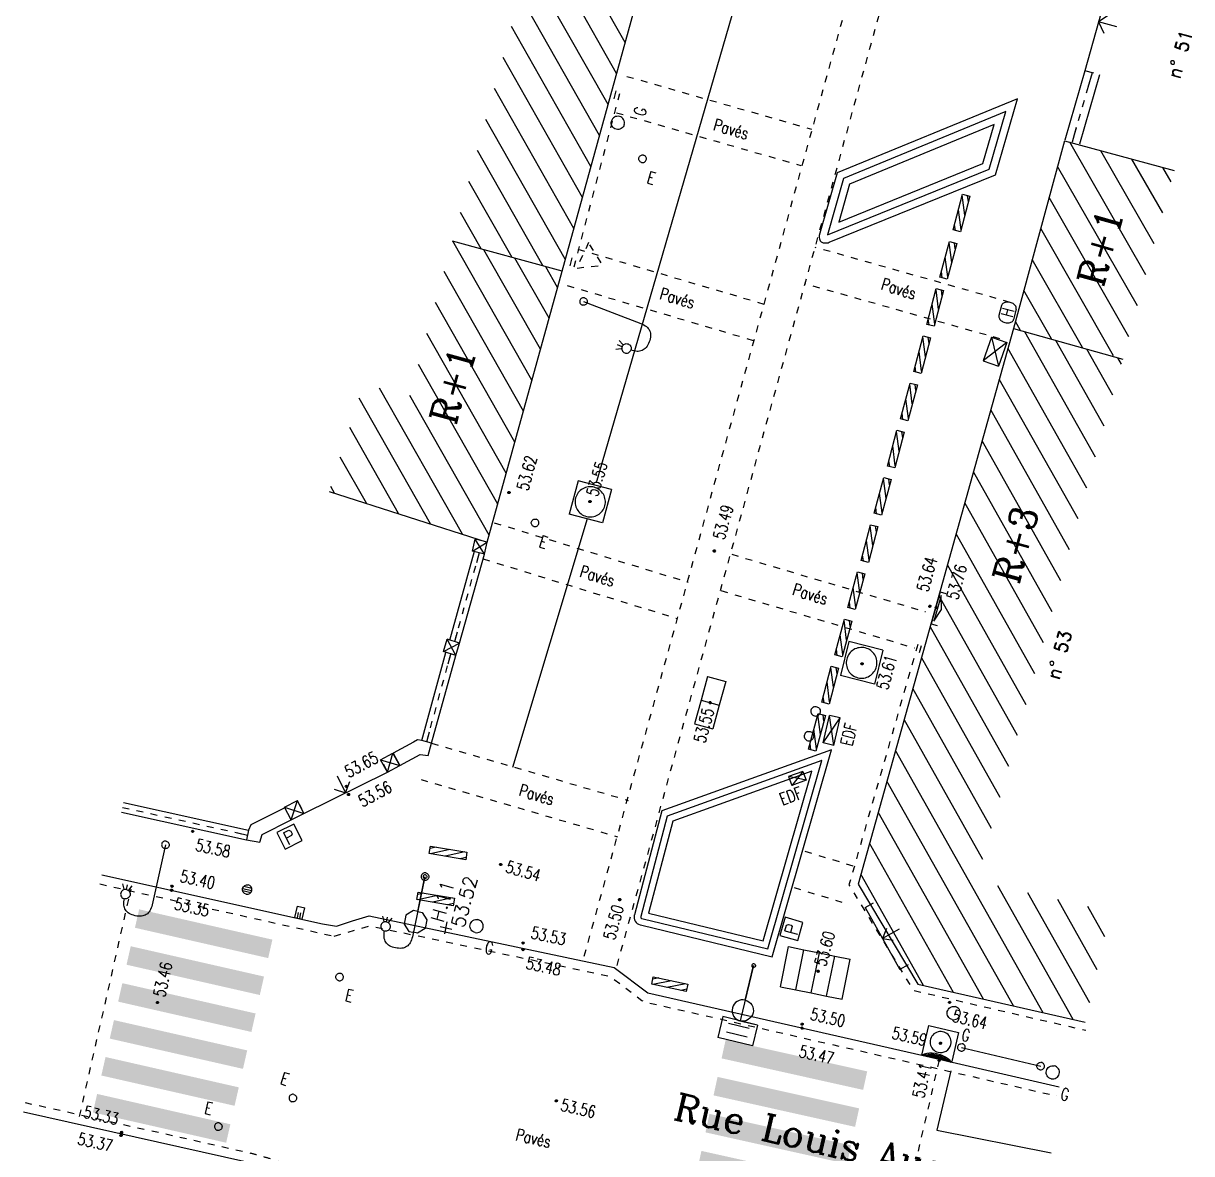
# Model space of a CAD drawing. Extents: x 661720 to 661930, y 6866381 to 6866956.
# Drawn here: x 661824.17 to 661855.01, y 6866819.31 to 6866849.16 of the extents above; entities that cross this region are included whole.
import ezdxf
from ezdxf.enums import TextEntityAlignment as Align

# ---------------------------------------------------------------- set-up
doc = ezdxf.new("R2010")
doc.units = 0
for name, pattern in [('CONTINU', [0]), ('JSI_MCL0', [1, 0.5, 0.5]), ('JSI_TCO', [1, 0.5, 0.5]), ('JSI_TCO2', [1, 0.5, 0.5]), ('JSI_TIC', [0.2, 0.08, 0.01, -0.1, 0.01])]:
    doc.linetypes.add(name, pattern=pattern)
doc.layers.get('0').update_dxf_attribs({"linetype": 'CONTINUOUS'})
for name, color, linetype in [('ALTI', 140, 'CONTINUOUS'), ('BATI', 6, 'CONTINUOUS'), ('BORDURE', 7, 'CONTINU'), ('GENIE_CIVIL', 7, 'CONTINUOUS'), ('HACHURE', 7, 'CONTINUOUS'), ('LIMITE', 7, 'CONTINUOUS'), ('MARQUAGE', 7, 'CONTINUOUS'), ('MOB', 6, 'CONTINUOUS'), ('NUMEROS', 1, 'CONTINUOUS'), ('OBJASS', 22, 'CONTINUOUS'), ('OBJDIVERS', 104, 'CONTINUOUS'), ('OBJEAU', 4, 'CONTINUOUS'), ('OBJEDF', 240, 'CONTINUOUS'), ('OBJEP', 220, 'CONTINUOUS'), ('OBJGAZ', 30, 'CONTINUOUS'), ('OBJTELECOM', 3, 'CONTINUOUS'), ('POINTS-POLYGO', 7, 'CONTINUOUS'), ('POLYGO', 240, 'CONTINUOUS'), ('SIGNAL', 6, 'CONTINUOUS'), ('TEXTE', 7, 'CONTINUOUS'), ('VOIRIE', 7, 'CONTINUOUS'), ('Z', 4, 'CONTINUOUS')]:
    doc.layers.add(name, color=color, linetype=linetype)
doc.styles.add('36-2', font='romans.shx', dxfattribs={"height": 0.36})
doc.styles.add('5-2', font='romand.shx', dxfattribs={"height": 0.35})
doc.styles.add('7-2', font='romanc.shx', dxfattribs={"height": 0.7})
doc.styles.add('ROMANS', font='romans.shx', dxfattribs={"width": 0.95, "oblique": 13.5, "height": 5})
doc.styles.get("Standard").update_dxf_attribs({"font": 'romans.shx'})
doc.linetypes.add('JSI_MUD', pattern='A,0.0001,[130,jsi_form.shx,S=0.5,R=0,X=0.875,Y=0],-0.75', length=0.7501)
doc.linetypes.add('JSI_MUG', pattern='A,0.0001,[130,jsi_form.shx,S=0.5,R=0,X=-0.125,Y=0],-0.75', length=0.7501)
doc.linetypes.add('JSI_MUR', pattern='A,1e-06,-0.5,[130,jsi_form.shx,S=0.7,R=315,X=0.05,Y=0],-0.5', length=1.000001)

# ---------------------------------------------------------------- blocks, each defined once
blk = doc.blocks.new('$B_200')
at = {"color": 0, "linetype": 'BYBLOCK', "flags": 128}
for points in [[(0, -0.5, -0.414214), (-0.5, 0, -0.414214), (0, 0.5)], [(0, -0.5, 0.414214), (0.5, 0, 0.414214), (0, 0.5)]]:
    blk.add_lwpolyline(points, format="xyb", dxfattribs=at)
blk = doc.blocks.new('$B_101')
at = {"color": 0, "linetype": 'BYBLOCK', "flags": 128}
for points in [[(0, 0.625), (-0.078, 0.625), (-0.188, 0.734), (-0.188, 0.891), (-0.078, 1), (0, 1)], [(0, 0.625), (0.078, 0.625), (0.188, 0.734), (0.188, 0.891), (0.078, 1), (0, 1)], [(0, 0.625), (0, 0)]]:
    blk.add_lwpolyline(points, dxfattribs=at)
blk = doc.blocks.new('$B_100')
at = {"color": 0, "linetype": 'BYBLOCK', "flags": 128}
for points in [[(0, 0.625, -0.4142136), (-0.1875, 0.8125, -0.4142136), (0, 1)], [(0, 0.625, 0.4142136), (0.1875, 0.8125, 0.4142136), (0, 1)]]:
    blk.add_lwpolyline(points, format="xyb", dxfattribs=at)
blk.add_lwpolyline([(0, 0.625), (0, 0)], dxfattribs=at)
blk = doc.blocks.new('$Y_001')
at = {"color": 0, "linetype": 'BYBLOCK', "flags": 128}
for points in [[(-0.5, 0), (0.5, 0)], [(0, -0.5), (0, 0.5)]]:
    blk.add_lwpolyline(points, dxfattribs=at)
blk = doc.blocks.new('TCPOINT')
at = {"color": 0}
blk.add_point((0, 0), dxfattribs=at)
at = {"layer": 'NUMEROS', "style": '36-2'}
blk.add_attdef('MAT', (0.1, 0.1), '', height=0.36, dxfattribs=at)
at = {"layer": 'Z', "style": 'ROMANS'}
blk.add_attdef('ALT', text='', height=0.36, dxfattribs=at).set_placement((0.1, -0.1), align=Align.TOP_LEFT)
blk = doc.blocks.new('$B_001')
at = {"color": 0, "linetype": 'BYBLOCK', "flags": 128}
for points in [[(0, 0), (0, 1)], [(0, 1), (1, 1)], [(1, 0), (1, 1)], [(0, 0), (1, 0)]]:
    blk.add_lwpolyline(points, dxfattribs=at)
blk = doc.blocks.new('$B_130')
at = {"color": 0, "linetype": 'BYBLOCK', "flags": 128}
for points in [[(0, 0), (0, 0.812, -0.08), (0.012, 0.895, -0.117647), (0.047, 0.953, -0.117647), (0.105, 0.988, -0.08), (0.188, 1, -0.08), (0.27, 0.988, -0.117647), (0.328, 0.953, -0.117647), (0.363, 0.895, -0.08), (0.375, 0.812)], [(0.375, 0.688, -0.414214), (0.312, 0.75, -0.414214), (0.375, 0.812)], [(0.375, 0.688, 0.414214), (0.438, 0.75, 0.414214), (0.375, 0.812)]]:
    blk.add_lwpolyline(points, format="xyb", dxfattribs=at)
for points in [[(0.344, 0.688), (0.312, 0.625)], [(0.375, 0.688), (0.375, 0.625)], [(0.406, 0.688), (0.438, 0.625)]]:
    blk.add_lwpolyline(points, dxfattribs=at)
blk = doc.blocks.new('$B_030')
at = {"color": 0, "linetype": 'BYBLOCK', "flags": 128}
for points in [[(0, 0), (0, 1)], [(0, 1), (1, 1)], [(0, 1), (1, 0)], [(0, 0), (1, 1)], [(1, 0), (1, 1)], [(0, 0), (1, 0)]]:
    blk.add_lwpolyline(points, dxfattribs=at)
blk = doc.blocks.new('$B_021')
at = {"color": 0, "linetype": 'BYBLOCK', "flags": 128}
for points in [[(0, 0), (0, 1)], [(0, 1), (1, 1)], [(0, 0), (1, 0)], [(0.34, 0), (0.34, 0.5)], [(0.66, 0), (0.66, 0.5)], [(1, 0), (1, 1)]]:
    blk.add_lwpolyline(points, dxfattribs=at)
blk = doc.blocks.new('$B_024')
at = {"color": 0, "linetype": 'BYBLOCK', "flags": 128}
for points in [[(-0.5, -0.5), (-0.5, 0.5), (0.5, 0.5), (0.5, -0.469)], [(-0.219, -0.375), (0.219, -0.375)], [(-0.438, -0.469), (0.438, -0.469)], [(-0.406, -0.438), (0.406, -0.438)], [(-0.312, -0.406), (0.312, -0.406)]]:
    blk.add_lwpolyline(points, dxfattribs=at)
for points in [[(0, -0.281, -0.668179), (-0.243, 0.306, -0.668179), (0.344, 0.062)], [(0, -0.281, 0.414214), (0.344, 0.062)]]:
    blk.add_lwpolyline(points, format="xyb", dxfattribs=at)
blk.add_lwpolyline([(-0.5, -0.5, -0.128795), (-0.178, -0.358, -0.08099), (0.178, -0.358, -0.128795), (0.5, -0.5)], format="xyb", close=True, dxfattribs=at)
blk = doc.blocks.new('$B_020')
at = {"color": 0, "linetype": 'BYBLOCK', "flags": 128}
for points in [[(0, 0), (0, 1)], [(0, 1), (1, 1)], [(1, 0), (1, 1)], [(0, 0), (1, 0)]]:
    blk.add_lwpolyline(points, dxfattribs=at)
for points in [[(0.5, 0.0625, -0.4142136), (0.0625, 0.5, -0.4142136), (0.5, 0.9375)], [(0.5, 0.0625, 0.4142136), (0.9375, 0.5, 0.4142136), (0.5, 0.9375)]]:
    blk.add_lwpolyline(points, format="xyb", dxfattribs=at)
blk = doc.blocks.new('$B_038')
at = {"color": 0, "linetype": 'BYBLOCK', "flags": 128}
blk.add_lwpolyline([(-0.5, 0.5), (0.5, 0.5), (0.5, -0.5), (-0.5, -0.5)], close=True, dxfattribs=at)
for points in [[(-0.344, 0.5), (-0.5, 0.188)], [(0.031, 0.5), (-0.469, -0.5)], [(0.438, 0.5), (-0.062, -0.5)], [(0.5, -0.188), (0.344, -0.5)]]:
    blk.add_lwpolyline(points, dxfattribs=at)
blk = doc.blocks.new('$B_202')
at = {"color": 0, "linetype": 'BYBLOCK', "flags": 128}
for points in [[(0, -0.5, -0.41421356), (-0.5, 0, -0.41421356), (0, 0.5)], [(0, -0.5, 0.41421356), (0.5, 0, 0.41421356), (0, 0.5)]]:
    blk.add_lwpolyline(points, format="xyb", dxfattribs=at)
for points in [[(-0.5, 0), (0.5, 0)], [(-0.4297, 0.25), (0.4297, 0.25)], [(0.4297, -0.25), (-0.4297, -0.25)]]:
    blk.add_lwpolyline(points, dxfattribs=at)
blk = doc.blocks.new('$B_115')
at = {"color": 0, "linetype": 'BYBLOCK', "flags": 128}
for points in [[(-0.312, 1), (-0.312, 1.375), (0.312, 1.375)], [(-0.312, 1), (0.312, 1), (0.312, 1.375)], [(-0.188, 1.25), (0.188, 1.25)], [(-0.188, 1.094), (0.188, 1.094)], [(0.031, 1), (-0.281, 1)], [(0, 0), (0, 1)]]:
    blk.add_lwpolyline(points, dxfattribs=at)
blk = doc.blocks.new('$B_043')
at = {"color": 0, "linetype": 'BYBLOCK', "flags": 128}
blk.add_lwpolyline([(0, 0.5), (1, 0.5)], dxfattribs=at)
blk = doc.blocks.new('$B_230')
blk.add_lwpolyline([(-0.498, -0.488), (0.498, -0.488), (0.498, 0.488), (-0.498, 0.488)], close=True)
at = {"color": 0, "linetype": 'BYBLOCK', "flags": 128}
for points in [[(-0.193, 0.309), (0.119, 0.315), (0.184, 0.222), (0.186, 0.066), (0.125, 0.002), (-0.187, -0.003)], [(-0.193, 0.309), (-0.181, -0.378)]]:
    blk.add_lwpolyline(points, dxfattribs=at)
blk = doc.blocks.new('$B_036')
at = {"color": 0, "linetype": 'BYBLOCK', "flags": 128}
for points in [[(0.25, 0, -0.136112), (0.18, 0.02, -0.093715), (0.115, 0.079, -0.064299), (0.061, 0.173, -0.047953), (0.023, 0.293, -0.038983), (0.003, 0.429, -0.037377), (0.003, 0.571, -0.038983), (0.023, 0.708, -0.047953), (0.061, 0.827, -0.064299), (0.115, 0.921, -0.093715), (0.18, 0.98, -0.136112), (0.25, 1), (0.75, 1)], [(0.25, 0), (0.75, 0, 0.136112), (0.82, 0.02, 0.094751), (0.885, 0.079, 0.063905), (0.939, 0.173, 0.045295), (0.978, 0.293, 0.038983), (0.998, 0.429, 0.035261), (0.998, 0.571, 0.038983), (0.978, 0.708, 0.045295), (0.939, 0.827, 0.063905), (0.885, 0.921, 0.094751), (0.82, 0.98, 0.136112), (0.75, 1)]]:
    blk.add_lwpolyline(points, format="xyb", dxfattribs=at)
blk = doc.blocks.new('$B_028')
at = {"color": 0, "linetype": 'BYBLOCK', "flags": 128}
for points in [[(0, 0.5), (0, -0.5), (0.094, -0.062)], [(-0.5, -0.5), (-0.5, 0)], [(0.5, 0), (0.5, -0.5)], [(-0.094, -0.062), (0, -0.5)], [(-0.5, -0.5), (0.5, -0.5)]]:
    blk.add_lwpolyline(points, dxfattribs=at)
blk = doc.blocks.new('$B_027')
at = {"color": 0, "linetype": 'BYBLOCK', "flags": 128}
for points in [[(-0.5, -0.5), (0.5, -0.5), (0.5, -0.188)], [(-0.5, -0.5), (-0.5, -0.188)]]:
    blk.add_lwpolyline(points, dxfattribs=at)
blk.add_lwpolyline([(-0.406, -0.406), (0.406, -0.406), (0, -0.188)], close=True, dxfattribs=at)
blk = doc.blocks.new('$B_210')
at = {"linetype": 'CONTINUOUS'}
blk.add_hatch(color=0, dxfattribs=at).paths.add_polyline_path([(0, -0.5, -1), (0, 0.5, -1)])
at = {"color": 0, "linetype": 'BYBLOCK', "flags": 128}
blk.add_lwpolyline([(0, -0.5, -1), (0, 0.5, -1)], format="xyb", close=True, dxfattribs=at)

msp = doc.modelspace()

# ---------------------------------------------------------------- hatches: boundary and pattern name
at = {"layer": 'HACHURE', "linetype": 'CONTINUOUS', "ltscale": 2}
h = msp.add_hatch(dxfattribs=at)
h.set_pattern_fill('_USER', color=256, scale=0.6, angle=119.5764, style=0, pattern_type=0)
h.set_pattern_definition([(119.5764, (661958.265, 6866695.073), (-0.5218189, -0.2961504), [])])
h.paths.add_polyline_path([(661838.393, 6866842.608), (661835.501, 6866843.406), (661840.872, 6866862.872), (661843.764, 6866862.074)])
h = msp.add_hatch(dxfattribs=at)
h.set_pattern_fill('_USER', color=256, scale=0.6, angle=119.7916, style=0, pattern_type=0)
h.set_pattern_definition([(119.79158, (661958.265, 6866695.073), (-0.520703, -0.2981079), [])])
h.paths.add_polyline_path([(661851.657, 6866846.054), (661854.552, 6866845.267), (661853.204, 6866840.309), (661850.309, 6866841.096)])
h = msp.add_hatch(dxfattribs=at)
h.set_pattern_fill('_USER', color=256, scale=0.6, angle=119.5589, style=0, pattern_type=0)
h.set_pattern_definition([(119.55894, (661958.265, 6866695.073), (-0.5219092, -0.2959912), [])])
h.paths.add_polyline_path([(661832.249, 6866836.797), (661833.167, 6866839.654), (661834.359, 6866839.271), (661835.502, 6866843.407), (661838.393, 6866842.608), (661836.418, 6866835.458)])
h = msp.add_hatch(dxfattribs=at)
h.set_pattern_fill('_USER', color=256, scale=0.6, angle=119.3836, style=0, pattern_type=0)
h.set_pattern_definition([(119.38355, (661958.265, 6866695.073), (-0.5228128, -0.2943922), [])])
h.paths.add_polyline_path([(661850.309, 6866841.096), (661853.198, 6866840.289), (661849.444, 6866826.858), (661849.705, 6866826.421), (661852.872, 6866825.701), (661852.206, 6866822.776), (661847.788, 6866823.781), (661846.208, 6866826.425)])
at = {"layer": 'MARQUAGE', "linetype": 'CONTINUOUS', "ltscale": 2}
for points in [[(661830.748, 6866824.96), (661830.637, 6866824.472), (661827.12, 6866825.273), (661827.231, 6866825.76)], [(661830.527, 6866823.985), (661830.416, 6866823.497), (661826.898, 6866824.297), (661827.009, 6866824.785)], [(661830.305, 6866823.01), (661830.194, 6866822.522), (661826.677, 6866823.322), (661826.787, 6866823.81)], [(661830.083, 6866822.035), (661829.972, 6866821.547), (661826.455, 6866822.347), (661826.566, 6866822.835)], [(661842.605, 6866821.824), (661842.712, 6866822.312), (661846.449, 6866821.481), (661846.342, 6866820.992)], [(661829.861, 6866821.059), (661829.75, 6866820.572), (661826.233, 6866821.372), (661826.344, 6866821.86)], [(661842.393, 6866820.847), (661842.499, 6866821.335), (661846.236, 6866820.504), (661846.129, 6866820.015)], [(661829.639, 6866820.084), (661829.528, 6866819.597), (661826.011, 6866820.397), (661826.122, 6866820.885)], [(661842.18, 6866819.87), (661842.286, 6866820.358), (661846.023, 6866819.527), (661845.916, 6866819.038)], [(661841.967, 6866818.893), (661842.073, 6866819.381), (661845.81, 6866818.55), (661845.703, 6866818.061)]]:
    msp.add_hatch(color=256, dxfattribs=at).paths.add_polyline_path(points)

# ---------------------------------------------------------------- linework, layer by layer
at = {"layer": 'BATI', "linetype": 'JSI_MUG', "ltscale": 0.2}
msp.add_line((661847.877, 6866832.722, 110.984), (661847.822, 6866832.529, 111), dxfattribs=at)
msp.add_line((661847.877, 6866832.722, 110.984), (661847.822, 6866832.529, 111), dxfattribs=at)
at = {"layer": 'BATI', "linetype": 'JSI_TCO2', "ltscale": 2, "elevation": 57.333, "flags": 128}
for points in [[(661838.393, 6866842.608), (661843.764, 6866862.074)], [(661851.657, 6866846.054), (661850.309, 6866841.096)], [(661851.657, 6866846.054), (661854.552, 6866845.267)], [(661838.393, 6866842.608), (661835.501, 6866843.406)], [(661832.249, 6866836.797), (661836.418, 6866835.458), (661838.393, 6866842.608)], [(661850.309, 6866841.096), (661846.208, 6866826.425), (661847.788, 6866823.781), (661852.206, 6866822.776)], [(661850.309, 6866841.096), (661853.198, 6866840.289)]]:
    msp.add_lwpolyline(points, dxfattribs=at)
at = {"layer": 'BATI', "linetype": 'JSI_TIC', "ltscale": 2, "elevation": 57.333, "flags": 128}
for points in [[(661838.711, 6866842.723), (661839.93, 6866847.348)], [(661847.781, 6866832.749), (661845.967, 6866826.404), (661847.668, 6866823.62), (661852.219, 6866822.566)], [(661847.781, 6866832.749), (661845.967, 6866826.404), (661847.668, 6866823.62), (661852.219, 6866822.566)]]:
    msp.add_lwpolyline(points, dxfattribs=at)
at = {"layer": 'BATI', "linetype": 'JSI_MUD', "ltscale": 0.22, "elevation": 57.333, "flags": 128}
msp.add_lwpolyline([(661839.768, 6866847.164), (661839.824, 6866847.377)], dxfattribs=at)
at = {"layer": 'BATI', "linetype": 'JSI_MUG', "ltscale": 0.22, "elevation": 57.333, "flags": 128}
msp.add_lwpolyline([(661838.604, 6866842.751), (661838.661, 6866842.964)], dxfattribs=at)
at = {"layer": 'BORDURE', "linetype": 'JSI_TCO', "ltscale": 2, "elevation": 57.333, "flags": 128}
for points in [[(661826.248, 6866826.674), (661832.073, 6866825.374)], [(661832.863, 6866825.453), (661833.303, 6866825.584), (661839.774, 6866824.224), (661840.654, 6866823.555), (661847.887, 6866821.907), (661851.513, 6866821.075)], [(661832.073, 6866825.374), (661832.441, 6866825.312), (661832.863, 6866825.453)]]:
    msp.add_lwpolyline(points, dxfattribs=at)
msp.add_lwpolyline([(661833.157, 6866817.506, 0.011699), (661832.779, 6866817.822, 0.013787), (661832.416, 6866818.096, 0.016379), (661832.07, 6866818.326, 0.019591), (661831.738, 6866818.513, 0.032446), (661831.317, 6866818.697, 0.010063), (661830.602, 6866818.937, 0.008047), (661830.316, 6866819.021, 0.011827), (661830.077, 6866819.082), (661824.175, 6866820.405)], format="xyb", dxfattribs=at)
at = {"layer": 'GENIE_CIVIL', "elevation": 57.333, "flags": 128}
for points in [[(661834.11, 6866829.56), (661834.646, 6866829.851), (661834.858, 6866829.823), (661834.951, 6866830.149), (661834.696, 6866830.218), (661834.576, 6866830.234), (661834.47, 6866830.177), (661833.933, 6866829.885)], [(661831.08, 6866828.442), (661830.317, 6866828.062), (661830.177, 6866827.992), (661830.118, 6866827.849), (661830.061, 6866827.595), (661830.416, 6866827.53), (661830.478, 6866827.739), (661831.24, 6866828.119)]]:
    msp.add_lwpolyline(points, close=True, dxfattribs=at)
at = {"layer": 'LIMITE', "linetype": 'JSI_MUG', "ltscale": 0.4}
msp.add_line((661852.387, 6866847.849, 110.786), (661852.275, 6866847.465, 110.807), dxfattribs=at)
at = {"layer": 'LIMITE', "linetype": 'JSI_MUD', "ltscale": 0.4}
msp.add_line((661851.968, 6866846.402, 110.865), (661851.857, 6866846.018, 110.885), dxfattribs=at)
at = {"layer": 'LIMITE', "linetype": 'JSI_MUG', "ltscale": 0.35}
msp.add_line((661845.247, 6866829.688, 110.962), (661845.24, 6866829.686, 110.962), dxfattribs=at)
at = {"layer": 'LIMITE', "linetype": 'JSI_MUD', "ltscale": 0.26}
msp.add_line((661829.836, 6866827.779, 110.916), (661830.089, 6866827.722, 110.914), dxfattribs=at)
at = {"layer": 'LIMITE', "linetype": 'JSI_TCO', "ltscale": 2, "elevation": 57.333, "flags": 128}
for points in [[(661852.194, 6866847.905), (661851.665, 6866846.074)], [(661852.579, 6866847.793), (661852.049, 6866845.963)], [(661835.43, 6866832.864), (661836.084, 6866835.214)], [(661835.69, 6866832.792), (661836.344, 6866835.142)], [(661834.691, 6866830.221), (661835.329, 6866832.538)], [(661834.951, 6866830.149), (661835.589, 6866832.466)], [(661826.763, 6866828.325), (661830.061, 6866827.595)], [(661826.82, 6866828.579), (661830.118, 6866827.849)]]:
    msp.add_lwpolyline(points, dxfattribs=at)
at = {"layer": 'LIMITE', "linetype": 'JSI_TIC', "ltscale": 2, "elevation": 57.333, "flags": 128}
for points in [[(661852.387, 6866847.849), (661851.857, 6866846.018)], [(661835.56, 6866832.828), (661836.214, 6866835.178)], [(661834.821, 6866830.185), (661835.459, 6866832.502)], [(661826.792, 6866828.452), (661830.089, 6866827.722)]]:
    msp.add_lwpolyline(points, dxfattribs=at)
at = {"layer": 'LIMITE', "linetype": 'JSI_TCO', "ltscale": 2, "elevation": 57.333, "flags": 128}
for points in [[(661850.414, 6866847.166), (661845.653, 6866845.208), (661845.185, 6866843.549, 0.098048), (661845.182, 6866843.499, 0.059125), (661845.198, 6866843.436, 0.138285), (661845.232, 6866843.387, 0.085129), (661845.266, 6866843.368, 0.06526), (661845.309, 6866843.359, 0.046719), (661845.387, 6866843.358, 0.071532), (661845.447, 6866843.373), (661849.834, 6866845.156)], [(661845.51, 6866829.969), (661841.027, 6866828.357), (661840.304, 6866825.615), (661840.301, 6866825.604, 0.419984), (661840.452, 6866825.352), (661840.496, 6866825.341), (661843.944, 6866824.504)]]:
    msp.add_lwpolyline(points, format="xyb", close=True, dxfattribs=at)
at = {"layer": 'LIMITE', "linetype": 'JSI_MUR', "ltscale": 0.4, "elevation": 57.333, "flags": 128}
msp.add_lwpolyline([(661850.107, 6866846.824), (661845.819, 6866845.06), (661845.398, 6866843.568), (661849.669, 6866845.305)], close=True, dxfattribs=at)
at = {"layer": 'LIMITE', "linetype": 'JSI_MUD', "ltscale": 0.27, "elevation": 57.333, "flags": 128}
for points in [[(661836.142, 6866834.918), (661836.214, 6866835.178)], [(661835.387, 6866832.242), (661835.459, 6866832.502)]]:
    msp.add_lwpolyline(points, dxfattribs=at)
at = {"layer": 'LIMITE', "linetype": 'JSI_MUG', "ltscale": 0.27, "elevation": 57.333, "flags": 128}
for points in [[(661835.56, 6866832.828), (661835.632, 6866833.088)], [(661834.821, 6866830.185), (661834.893, 6866830.446)]]:
    msp.add_lwpolyline(points, dxfattribs=at)
at = {"layer": 'LIMITE', "linetype": 'JSI_MUR', "ltscale": 0.35, "elevation": 57.333, "flags": 128}
msp.add_lwpolyline([(661845.247, 6866829.688), (661841.173, 6866828.223), (661840.473, 6866825.57), (661840.47, 6866825.559, 0.416583), (661840.493, 6866825.522), (661840.537, 6866825.511), (661843.822, 6866824.714)], format="xyb", close=True, dxfattribs=at)
at = {"layer": 'LIMITE', "linetype": 'JSI_MUD', "ltscale": 0.35, "elevation": 110.966, "flags": 128}
msp.add_lwpolyline([(661845.245, 6866829.68), (661845.247, 6866829.688)], dxfattribs=at)
at = {"layer": 'LIMITE', "linetype": 'JSI_TCO', "ltscale": 2}
for points in [[(661849.8, 6866846.481, 110.861), (661845.985, 6866844.912, 110.822), (661845.701, 6866843.908, 110.838), (661849.504, 6866845.454, 110.905), (661849.8, 6866846.481, 110.861)], [(661844.985, 6866829.408, 110.96), (661841.319, 6866828.09, 110.888), (661840.677, 6866825.657, 110.901), (661843.7, 6866824.924, 110.935), (661844.985, 6866829.408, 110.96)]]:
    msp.add_polyline3d(points, dxfattribs=at)
at = {"layer": 'MARQUAGE', "linetype": 'JSI_MCL0', "ltscale": 2, "elevation": 57.333, "flags": 128}
for points in [[(661839.302, 6866837.035), (661842.884, 6866849.369), (661843.573, 6866851.67)], [(661837.096, 6866829.514), (661839.068, 6866836.08)], [(661848.657, 6866821.497), (661848.287, 6866819.931), (661851.301, 6866819.328)]]:
    msp.add_lwpolyline(points, dxfattribs=at)
at = {"layer": 'VOIRIE', "linetype": 'JSI_TIC', "ltscale": 2, "elevation": 57.333, "flags": 128}
for points in [[(661846.088, 6866850.333), (661838.97, 6866824.513)], [(661846.956, 6866850.094), (661839.837, 6866824.274)], [(661840.106, 6866847.756), (661844.975, 6866846.362)], [(661839.83, 6866846.795), (661844.7, 6866845.401)], [(661838.813, 6866843.192), (661843.756, 6866841.734)], [(661850.223, 6866841.788), (661845.078, 6866843.238)], [(661838.53, 6866842.233), (661843.473, 6866840.775)], [(661849.951, 6866840.825), (661844.807, 6866842.276)], [(661836.605, 6866835.97), (661841.724, 6866834.397)], [(661842.873, 6866835.135), (661847.984, 6866833.621)], [(661836.311, 6866835.014), (661841.43, 6866833.441)], [(661842.589, 6866834.176), (661847.7, 6866832.662)], [(661834.951, 6866830.149), (661840.141, 6866828.638)], [(661834.671, 6866829.189), (661839.861, 6866827.678)], [(661846.079, 6866826.901), (661844.754, 6866827.302)], [(661825.659, 6866820.293), (661827.016, 6866826.289)], [(661826.193, 6866826.43), (661832.38, 6866825.049)], [(661845.789, 6866825.944), (661844.464, 6866826.345)], [(661832.38, 6866825.049), (661833.314, 6866825.326), (661839.667, 6866823.991), (661840.502, 6866823.356), (661840.545, 6866823.324), (661840.598, 6866823.312), (661847.832, 6866821.664), (661851.457, 6866820.831)], [(661848.347, 6866821.773), (661846.924, 6866815.647)]]:
    msp.add_lwpolyline(points, dxfattribs=at)
msp.add_lwpolyline([(661839.096, 6866843.364), (661838.774, 6866842.692), (661839.466, 6866842.766)], close=True, dxfattribs=at)
msp.add_lwpolyline([(661833.321, 6866817.694, 0.011823), (661832.932, 6866818.02, 0.013867), (661832.557, 6866818.302, 0.016379), (661832.197, 6866818.541, 0.019456), (661831.852, 6866818.735, 0.032381), (661831.4, 6866818.932, 0.010152), (661830.671, 6866819.177, 0.008034), (661830.378, 6866819.264, 0.011685), (661830.132, 6866819.326), (661824.229, 6866820.649)], format="xyb", dxfattribs=at)

# ---------------------------------------------------------------- block references
at = {"layer": 'ALTI', "linetype": 'CONTINUOUS', "yscale": 0.0600000000834948}
for p, xscale, rotation in [((661836.992, 6866836.767, 57.333), 0.0600000001864285, 74.55893885953368), ((661839.131, 6866836.529, 57.333), 0.0600000002315772, 73.28483680563363), ((661842.415, 6866835.223, 57.333), 0.0600000003861877, 254.5862520755871), ((661848.103, 6866833.761, 57.333), 0.0600000003040884, 254.3835549451066), ((661848.274, 6866833.729, 57.333), 0.0600000003040884, 254.3835549451066), ((661846.313, 6866832.243, 57.333), 0.0599999999980193, 343.4975375917252), ((661842.304, 6866831.218, 57.333), 0.0600000003861877, 254.5862520755871), ((661832.7, 6866829.005, 57.333), 0.0599999999253982, 28.49248628062568), ((661832.757, 6866828.792, 57.333), 0.0599999999253982, 28.49248628062568), ((661828.644, 6866827.819, 57.333), 0.0600000000106057, 347.5217131344242), ((661836.774, 6866826.943, 57.333), 0.0599999999600246, 343.7609639871992), ((661828.088, 6866826.264, 57.333), 0.0599999999528841, 347.4207887948564), ((661828.098, 6866826.369, 57.333), 0.0599999999528841, 347.4207887948564), ((661839.916, 6866826.017, 57.333), 0.0600000003861877, 254.5862520755871), ((661837.363, 6866824.872, 57.333), 0.0599999999544919, 348.1337450686818), ((661837.364, 6866824.697, 57.333), 0.0599999999544919, 348.1337450686818), ((661845.156, 6866824.123, 57.333), 0.0600000004328559, 74.00845031039283), ((661827.716, 6866823.301, 57.333), 0.0600000001779257, 77.25094411106815), ((661848.624, 6866823.303, 57.333), 0.0600000000013023, 346.9616868561319), ((661844.732, 6866822.728, 57.333), 0.0600000000224879, 347.1660620187124), ((661844.727, 6866822.625, 57.333), 0.0600000000224879, 347.1660620187124), ((661848.384, 6866822.223, 57.333), 0.0599999999760972, 347.0628345694976), ((661848.347, 6866821.773, 57.333), 0.0600000000317669, 256.9201959664479), ((661838.244, 6866820.703, 57.333), 0.0599999998717384, 322.7539306286676), ((661826.751, 6866819.786, 57.333), 0.059999999932383, 167.3599065557355), ((661826.766, 6866819.871, 57.333), 0.059999999932383, 167.3599065557355)]:
    msp.add_blockref('$B_210', p, dxfattribs=dict(at, xscale=xscale, rotation=rotation))
at = {"layer": 'LIMITE', "linetype": 'CONTINUOUS'}
for name, p, xscale, yscale, rotation in [('$B_028', (661852.794, 6866849.127, 57.333), 2.677481749691236, 0.5000000000742785, 254.4654177426417), ('$B_030', (661836.344, 6866835.142, 57.333), 0.3245829630584124, 0.3245999995297886, 76.86570522326677), ('$B_027', (661848.5, 6866833.653, 57.333), 0.8739803717841723, 0.5000000000742785, 254.3426176761149), ('$B_030', (661835.589, 6866832.466, 57.333), 0.3408903782926881, 0.3408999996183309, 72.8116710690703), ('$B_030', (661833.783, 6866829.381, 57.333), 0.3720228489723802, 0.371999999771854, 28.70221562993248), ('$B_028', (661832.571, 6866829.06, 57.333), 2.45826355971353, 0.5000000000742785, 26.31437353784511), ('$B_030', (661831.24, 6866828.119, 57.333), 0.3805706371998738, 0.3805999995445886, 26.87852385866577), ('$B_028', (661847.071, 6866825.113, 57.333), 1.879030303396296, 0.5000000000742785, 299.1564345187755)]:
    msp.add_blockref(name, p, dxfattribs=dict(at, xscale=xscale, yscale=yscale, rotation=rotation))
at = {"layer": 'MOB', "linetype": 'CONTINUOUS'}
for name, p, xscale, yscale, rotation in [('$B_038', (661848.938, 6866844.146, 57.333), 0.9770217703663638, 0.1999999996568045, 255.1598554182457), ('$B_038', (661848.591, 6866842.899, 57.333), 0.9770217703663638, 0.1999999996568045, 255.1598554182457), ('$B_038', (661848.245, 6866841.653, 57.333), 0.9770217703365471, 0.1999999996568045, 255.1598554248449), ('$B_036', (661850.029, 6866841.837, 57.333), 0.5500236816463914, 0.4000000002458762, 255.6115721171812), ('$B_038', (661847.898, 6866840.406, 57.333), 0.9770217703663638, 0.1999999996568045, 255.1598554182457), ('$B_030', (661849.728, 6866840.867, 57.333), 0.6634166786226883, 0.4304999998298326, 250.9283434800605), ('$B_038', (661847.551, 6866839.159, 57.333), 0.9770217703663638, 0.1999999996568045, 255.1598554182457), ('$B_038', (661847.204, 6866837.913, 57.333), 0.9770217703365471, 0.1999999996568045, 255.1598554248449), ('$B_038', (661846.857, 6866836.666, 57.333), 0.9770217703663638, 0.1999999996568045, 255.1598554182457), ('$B_038', (661846.51, 6866835.419, 57.333), 0.9770217703365471, 0.1999999996568045, 255.1598554248449), ('$B_038', (661846.163, 6866834.173, 57.333), 0.9770217703365471, 0.1999999996568045, 255.1598554248449), ('$B_038', (661845.817, 6866832.926, 57.333), 0.9770217703663638, 0.1999999996568045, 255.1598554182457), ('$B_038', (661845.47, 6866831.679, 57.333), 0.9770217703365471, 0.1999999996568045, 255.1598554248449), ('$B_200', (661845.086, 6866830.989, 57.333), 0.2499999998931833, 0.2499999995714944, 199.7754266946245), ('$B_038', (661845.123, 6866830.433, 57.333), 0.9770217703663638, 0.1999999996568045, 255.1598554182457), ('$B_200', (661844.912, 6866830.334, 57.333), 0.2499999998931833, 0.2499999995714944, 199.7754266946245), ('$B_230', (661831.2, 6866827.681, 57.333), 0.4999999998840614, 0.5000000000742785, 26.49298530506159), ('$B_038', (661835.386, 6866827.25, 57.333), 0.9754738591523222, 0.1999999996568045, 350.3463296689238), ('$B_202', (661830.084, 6866826.284, 57.333), 0.2499999999118317, 0.2499999995714944, 347.4207885816943), ('$B_038', (661835.058, 6866826.034, 57.333), 0.9754738591523222, 0.1999999996568045, 350.3463296689238), ('$B_230', (661844.45, 6866825.242, 57.333), 0.5000000002389047, 0.5000000000742785, 74.00845023678512), ('$B_115', (661843.45, 6866824.273, 57.333), 1.500000000018046, 1.500000000222835, 166.3605642110936), ('$B_200', (661843.45, 6866824.273, 57.333), 0.1000000000309284, 0.0999999998284023, 166.3605641786201), ('$B_038', (661841.238, 6866823.782, 57.333), 0.9325039088246322, 0.1999999996568045, 347.9318822976783), ('$B_200', (661848.939, 6866822.113, 57.333), 0.2000000000057824, 0.1999999996568045, 346.7125694888827), ('$B_043', (661848.692, 6866821.068, 57.333), 2.147007631731593, 2.146999999989174, 346.7125695154384), ('$B_200', (661851.028, 6866821.62, 57.333), 0.2000000000057824, 0.1999999996568045, 346.7125694888827)]:
    msp.add_blockref(name, p, dxfattribs=dict(at, xscale=xscale, yscale=yscale, rotation=rotation))
at = {"layer": 'OBJASS', "linetype": 'CONTINUOUS'}
for name, p, xscale, yscale, rotation in [('$B_020', (661839.697, 6866836.843, 57.333), 0.9125702714458913, 0.9126000001606067, 165.0182739287778), ('$B_020', (661846.861, 6866832.607, 57.333), 0.9257918826510801, 0.9257999996383584, 166.1221666113285), ('$B_024', (661848.375, 6866822.206, 57.333), 0.8081826341987457, 0.8081999998851016, 346.4972476590232)]:
    msp.add_blockref(name, p, dxfattribs=dict(at, xscale=xscale, yscale=yscale, rotation=rotation))
at = {"layer": 'OBJDIVERS', "linetype": 'CONTINUOUS', "yscale": 0.5000000000742785}
for p, xscale, rotation in [((661842.235, 6866831.911, 57.333), 0.6500506591894799, 254.5869797632027), ((661842.063, 6866831.284, 57.333), 0.6499540367796126, 254.5847083114351)]:
    msp.add_blockref('$B_001', p, dxfattribs=dict(at, xscale=xscale, rotation=rotation))
at = {"layer": 'OBJEAU', "linetype": 'CONTINUOUS'}
for name, p, xscale, yscale, rotation in [('$B_200', (661840.52, 6866845.58, 57.333), 0.20000000009795, 0.1999999996568045, 344.021860103668), ('$B_200', (661837.682, 6866835.966, 57.333), 0.1999999998897975, 0.1999999996568045, 342.9208704559896), ('$B_021', (661831.341, 6866825.548, 57.333), 0.2000583916746082, 0.3000000004174739, 347.4002042805942), ('$B_200', (661832.523, 6866823.972, 57.333), 0.1999999999700318, 0.1999999996568045, 347.4207885296143), ('$B_200', (661831.287, 6866820.776, 57.333), 0.2000000001126063, 0.1999999996568045, 162.3366047734395), ('$B_200', (661829.319, 6866820.022, 57.333), 0.1999999999327464, 0.1999999996568045, 167.3599062013203)]:
    msp.add_blockref(name, p, dxfattribs=dict(at, xscale=xscale, yscale=yscale, rotation=rotation))
at = {"layer": 'OBJEDF', "linetype": 'CONTINUOUS'}
for p, xscale, yscale, rotation in [((661845.568, 6866830.089, 57.333), 0.7457852302042383, 0.2900999998771374, 76.98099075251261), ((661844.749, 6866829.402, 57.333), 0.4000404229305369, 0.2499999995714944, 199.7749470401559)]:
    msp.add_blockref('$B_030', p, dxfattribs=dict(at, xscale=xscale, yscale=yscale, rotation=rotation))
at = {"layer": 'OBJEP', "linetype": 'CONTINUOUS'}
for name, p, xscale, yscale, rotation in [('$B_200', (661838.96, 6866841.809, 57.333), 0.1999999998827747, 0.1999999996568045, 163.5636433161445), ('$B_130', (661838.96, 6866841.809, 57.333), 2.000000000426363, 2.000000000297114, 249.0715281863709), ('$B_130', (661827.924, 6866827.463, 57.333), 2.000000000104873, 2.000000000297114, 167.5217127138504), ('$B_200', (661827.924, 6866827.463, 57.333), 0.2000000000384404, 0.1999999996568045, 167.5217127702744), ('$B_130', (661834.776, 6866826.622, 57.333), 2.000000000088539, 2.000000000297114, 168.1337451146966), ('$B_200', (661834.776, 6866826.622, 57.333), 0.1999999999363745, 0.1999999996568045, 168.1337451648598)]:
    msp.add_blockref(name, p, dxfattribs=dict(at, xscale=xscale, yscale=yscale, rotation=rotation))
at = {"layer": 'OBJGAZ', "linetype": 'CONTINUOUS', "yscale": 0.3500000003311864}
for p, xscale, rotation in [((661839.866, 6866846.526, 57.333), 0.3500000001752415, 75.22881513108143), ((661836.139, 6866825.316, 57.333), 0.3500000001462124, 348.1337450568773), ((661848.733, 6866823.02, 57.333), 0.3499999999319876, 346.9616868532656), ((661851.348, 6866821.456, 57.333), 0.3500000000414529, 347.0628341852238)]:
    msp.add_blockref('$B_200', p, dxfattribs=dict(at, xscale=xscale, rotation=rotation))
at = {"layer": 'OBJTELECOM', "linetype": 'CONTINUOUS', "yscale": 1.080300000389289}
for p, xscale, rotation in [((661844.157, 6866823.716, 57.333), 0.4155750955603973, 348.4902362624494), ((661844.564, 6866823.634, 57.333), 0.4155750955603973, 348.4902362624494), ((661844.971, 6866823.551, 57.333), 0.4155559770270151, 348.5037693101622), ((661845.378, 6866823.468, 57.333), 0.4155750955603973, 348.4902362624494)]:
    msp.add_blockref('$B_001', p, dxfattribs=dict(at, xscale=xscale, rotation=rotation))
at = {"layer": 'POINTS-POLYGO', "rotation": 74.53458400694065}
msp.add_blockref('TCPOINT', (661835.33, 6866825.269, 57.333), dxfattribs=at).add_auto_attribs({'MAT': 'H.11', 'ALT': '53.52'})
at = {"layer": 'POLYGO', "linetype": 'CONTINUOUS', "xscale": 0.3200000000209822, "yscale": 0.3199999998237941, "zscale": 0.3200000000000003, "rotation": 348.0799646896258}
msp.add_blockref('$Y_001', (661835.33, 6866825.269, 110.852), dxfattribs=at)
at = {"layer": 'SIGNAL', "linetype": 'CONTINUOUS'}
for name, p, xscale, yscale, rotation in [('$B_101', (661834.776, 6866826.622, 57.333), 1.500000000037923, 1.500000000222835, 168.133745114468), ('$B_200', (661834.776, 6866826.622, 57.333), 0.1000000000639402, 0.0999999998284023, 168.133744903757), ('$B_100', (661843.45, 6866824.273, 57.333), 1.500000000018046, 1.500000000222835, 166.3605642110936), ('$B_200', (661843.45, 6866824.273, 57.333), 0.1000000000309284, 0.0999999998284023, 166.3605641786201)]:
    msp.add_blockref(name, p, dxfattribs=dict(at, xscale=xscale, yscale=yscale, rotation=rotation))

# ---------------------------------------------------------------- texts
at = {"layer": 'ALTI', "linetype": 'CONTINUOUS', "width": 0.75}
for s, rotation, p in [('53.62', 74.5589, (661837.188, 6866836.879, 57.333)), ('53.56', 28.4925, (661832.974, 6866828.727, 57.333)), ('53.58', 347.5217, (661828.766, 6866827.628, 57.333)), ('53.35', 347.4208, (661828.209, 6866826.073, 57.333)), ('53.48', 348.1337, (661837.488, 6866824.507, 57.333)), ('53.64', 346.9617, (661848.744, 6866823.111, 57.333)), ('53.47', 347.1661, (661844.697, 6866822.179, 57.333))]:
    msp.add_text(s, height=0.32, rotation=rotation, dxfattribs=at).set_placement(p, align=Align.TOP_LEFT)
for s, rotation, p in [('53.55', 73.2848, (661839.177, 6866836.682, 57.333)), ('53.61', 74.2158, (661846.834, 6866831.575, 57.333)), ('53.54', 343.761, (661836.928, 6866826.899, 57.333)), ('53.60', 74.0085, (661845.2, 6866824.277, 57.333)), ('53.46', 77.2509, (661827.752, 6866823.457, 57.333)), ('53.59', 347.0628, (661847.114, 6866822.505, 57.333)), ('53.56', 347.034, (661838.372, 6866820.606, 57.333))]:
    msp.add_text(s, height=0.32, rotation=rotation, dxfattribs=at).set_placement(p, align=Align.MIDDLE_LEFT)
for s, p in [('53.49', (661842.769, 6866836.43, 57.333)), ('53.55', (661842.261, 6866831.064, 57.333)), ('53.50', (661839.874, 6866825.862, 57.333))]:
    msp.add_text(s, height=0.32, rotation=74.5863, dxfattribs=at).set_placement(p, align=Align.MIDDLE_RIGHT)
for s, rotation, p in [('53.64', 74.3836, (661848.302, 6866835.012, 57.333)), ('53.41', 76.9202, (661848.155, 6866821.653, 57.333)), ('53.33', 347.3599, (661826.645, 6866820.062, 57.333))]:
    msp.add_text(s, height=0.32, rotation=rotation, dxfattribs=at).set_placement(p, align=Align.RIGHT)
for s, rotation, p in [('53.76', 74.3836, (661848.781, 6866834.893, 57.333)), ('53.37', 347.3599, (661826.56, 6866819.665, 57.333))]:
    msp.add_text(s, height=0.32, rotation=rotation, dxfattribs=at).set_placement(p, align=Align.TOP_RIGHT)
for s, rotation, p in [('53.65', 28.4925, (661832.764, 6866829.222, 57.333)), ('53.40', 347.4208, (661828.289, 6866826.49, 57.333)), ('53.53', 348.1337, (661837.552, 6866824.996, 57.333)), ('53.50', 347.1661, (661844.924, 6866822.848, 57.333))]:
    msp.add_text(s, height=0.32, rotation=rotation, dxfattribs=at).set_placement(p)
at = {"layer": 'BATI', "style": '7-2'}
for s, p in [('R+1', (661852.663, 6866842.167, 57.333)), ('R+1', (661835.573, 6866838.521, 57.333)), ('R+3', (661850.435, 6866834.319, 57.333))]:
    msp.add_text(s, height=0.7, rotation=74.4772, dxfattribs=at).set_placement(p)
at = {"layer": 'MOB', "linetype": 'CONTINUOUS', "width": 0.75}
msp.add_text('H', height=0.32, rotation=75.6116, dxfattribs=at).set_placement((661850.154, 6866841.521, 57.333), align=Align.MIDDLE_CENTER)
at = {"layer": 'OBJEAU', "linetype": 'CONTINUOUS', "width": 0.75}
for rotation, p in [(344.0219, (661840.698, 6866845.258, 57.333)), (342.9209, (661837.854, 6866835.641, 57.333)), (347.4208, (661832.72, 6866823.662, 57.333))]:
    msp.add_text('E', height=0.32, rotation=rotation, dxfattribs=at).set_placement(p, align=Align.TOP_LEFT)
for rotation, p in [(342.3366, (661831.118, 6866821.103, 57.333)), (347.3599, (661829.122, 6866820.332, 57.333))]:
    msp.add_text('E', height=0.32, rotation=rotation, dxfattribs=at).set_placement(p, align=Align.RIGHT)
at = {"layer": 'OBJEDF', "linetype": 'CONTINUOUS', "width": 0.75}
msp.add_text('EDF', height=0.32, rotation=76.981, dxfattribs=at).set_placement((661845.808, 6866830.416, 57.333), align=Align.TOP_CENTER)
msp.add_text('EDF', height=0.32, rotation=19.7754, dxfattribs=at).set_placement((661844.486, 6866828.603, 57.333), align=Align.CENTER)
at = {"layer": 'OBJGAZ', "linetype": 'CONTINUOUS', "width": 0.75}
for rotation, p in [(75.2288, (661840.275, 6866846.765, 57.333)), (348.1337, (661836.398, 6866824.919, 57.333)), (346.9617, (661848.984, 6866822.618, 57.333)), (347.0628, (661851.6, 6866821.054, 57.333))]:
    msp.add_text('G', height=0.32, rotation=rotation, dxfattribs=at).set_placement(p, align=Align.TOP_LEFT)
at = {"layer": 'TEXTE'}
for s, height, rotation, style, p in [('n° 51', 0.35, 74.5381, '5-2', (661854.697, 6866847.665, 57.333)), ('n° 53', 0.35, 74.5381, '5-2', (661851.511, 6866831.801, 57.333)), ('Rue Louis Auguste Blanqui', 0.7, 346.7687, '7-2', (661841.304, 6866820.235, 57.333))]:
    msp.add_text(s, height=height, rotation=rotation, dxfattribs=dict(at, style=style)).set_placement(p)
at = {"layer": 'TEXTE', "linetype": 'CONTINUOUS', "width": 0.75}
for rotation, p in [(344.0219, (661842.857, 6866846.364, 57.333)), (342.9209, (661847.28, 6866842.147, 57.333)), (343.5636, (661841.438, 6866841.9, 57.333)), (342.9209, (661839.326, 6866834.562, 57.333)), (342.9209, (661844.945, 6866834.084, 57.333)), (343.761, (661837.722, 6866828.788, 57.333)), (347.034, (661837.638, 6866819.716, 57.333))]:
    msp.add_text('Pavés', height=0.32, rotation=rotation, dxfattribs=at).set_placement(p, align=Align.MIDDLE_CENTER)

doc.saveas('drawing.dxf')
